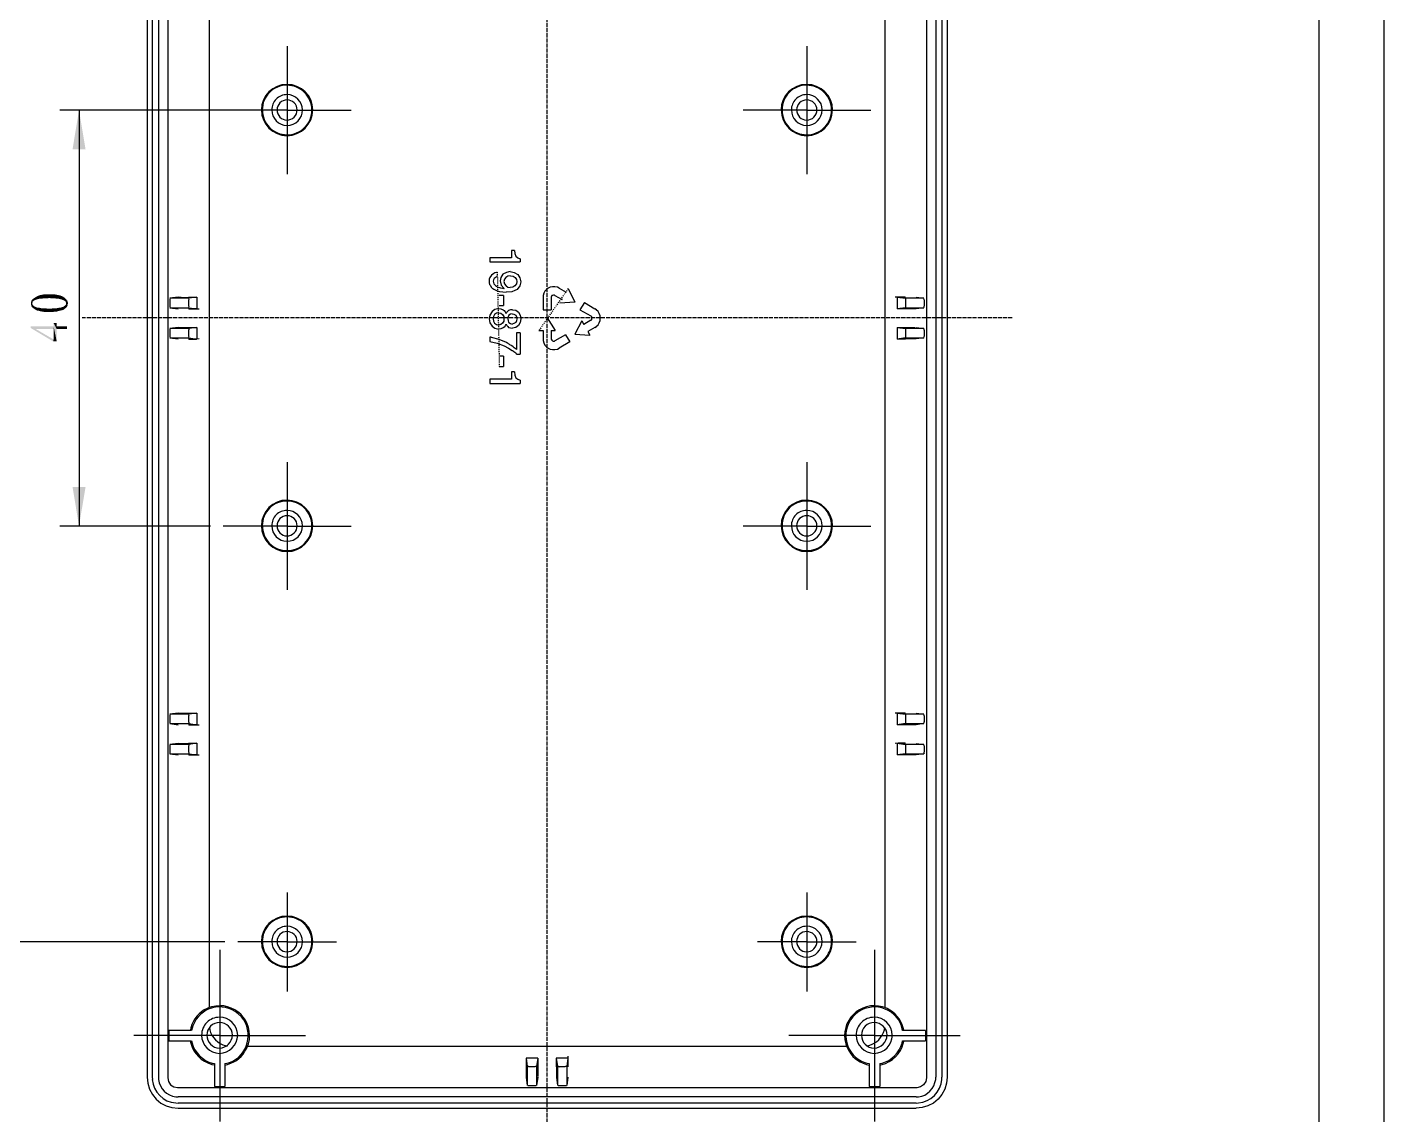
# Model space of a CAD drawing. Header units: millimetres. Extents: x 4 to 529, y -167 to 297.
# Drawn here: x 398.4 to 529, y -6.5 to 98.1 of the extents above; entities that cross this region are included whole.
import ezdxf

# ---------------------------------------------------------------- set-up
doc = ezdxf.new("R2010")
doc.units = ezdxf.units.MM
doc.linetypes.add('PDF_IMPORT', pattern=[1, 0.8, -0.2])
doc.layers.add('PDF_图层 1', color=7, linetype='Continuous', true_color=0x231f20)

msp = doc.modelspace()

# ---------------------------------------------------------------- linework, layer by layer
at = {"layer": 'PDF_图层 1', "color": 7, "lineweight": -3, "true_color": 0xffffff}
for points in [[(528.97, 204.74), (528.97, -166.57)], [(522.7, 198.5), (522.7, -160.31)], [(409.94, 143.09), (409.94, -2.92)], [(410.42, 143.09), (410.42, -2.92)], [(411.04, 143.09), (411.04, -2.92)], [(411.95, 143.18), (411.95, -2.98)], [(484.94, 143.18), (484.94, -2.98)], [(485.84, 143.09), (485.84, -2.92)], [(486.43, 143.09), (486.43, -2.92)], [(486.94, 143.09), (486.94, -2.92)], [(415.93, 136.4), (415.93, 3.77)], [(480.93, 136.4), (480.93, 3.77)], [(423.43, 96.24), (423.43, 94.86)], [(473.45, 96.24), (473.45, 94.86)], [(423.43, 94.86), (423.43, 90.09)], [(473.45, 94.86), (473.45, 90.09)], [(417.42, 90.09), (401.53, 90.09)], [(403.39, 90.09), (403.39, 70.1), (403.39, 50.09)], [(423.43, 90.09), (418.69, 90.09), (417.28, 90.09)], [(423.43, 90.09), (423.43, 85.34), (423.43, 83.93)], [(423.43, 90.09), (428.18, 90.09), (429.59, 90.09)], [(473.45, 90.09), (468.68, 90.09), (467.3, 90.09)], [(473.45, 90.09), (478.19, 90.09), (479.6, 90.09)], [(473.45, 90.09), (473.45, 85.34), (473.45, 83.93)], [(442.94, 75.89), (442.94, 75.49)], [(445, 75.89), (442.94, 75.89)], [(445, 76.59), (445, 75.89)], [(445.31, 76.59), (445, 76.59)], [(445.31, 76.59), (445.34, 76.31)], [(445.34, 76.31), (445.42, 76.03)], [(445.42, 76.03), (445.62, 75.89)], [(445.62, 75.89), (445.85, 75.8)], [(445.85, 75.8), (445.85, 75.49)], [(443.56, 74.48), (443.42, 74.45), (443.31, 74.39), (443.08, 74.22), (442.94, 74), (442.88, 73.83), (442.88, 73.63)], [(442.94, 75.49), (445.85, 75.49)], [(443.64, 74.5), (443.64, 74.48), (443.56, 74.48)], [(444.89, 74.56), (444.52, 74.48), (444.18, 74.31), (443.98, 74), (443.93, 73.66), (444.01, 73.26), (444.26, 72.98)], [(444.89, 74.56), (445.28, 74.48)], [(445.28, 74.48), (445.62, 74.28)], [(442.88, 73.63), (442.88, 73.49), (442.91, 73.32), (442.99, 73.21), (443.05, 73.06), (443.14, 72.98), (443.22, 72.92)], [(443.28, 73.77), (443.25, 73.63)], [(443.25, 73.63), (443.31, 73.38)], [(443.36, 73.91), (443.28, 73.77)], [(443.31, 73.38), (443.47, 73.21)], [(443.64, 74.08), (443.36, 73.91)], [(443.47, 73.21), (443.56, 73.15)], [(443.56, 73.15), (443.64, 73.09)], [(444.35, 73.83), (444.29, 73.6)], [(444.29, 73.6), (444.35, 73.38)], [(444.46, 74), (444.35, 73.83)], [(444.35, 73.38), (444.46, 73.21)], [(444.66, 74.11), (444.46, 74)], [(444.46, 73.21), (444.46, 73.18), (444.49, 73.18)], [(444.49, 73.18), (444.66, 73.06)], [(444.91, 74.14), (444.66, 74.11)], [(445.34, 73.18), (445.14, 73.06), (444.89, 73.04)], [(444.91, 74.14), (445.17, 74.11), (445.37, 74)], [(445.54, 73.6), (445.48, 73.38), (445.34, 73.18)], [(445.37, 74), (445.48, 73.8), (445.54, 73.6)], [(445.82, 73.18), (445.56, 72.84)], [(445.62, 74.28), (445.82, 73.97)], [(445.82, 73.97), (445.9, 73.57)], [(445.9, 73.57), (445.82, 73.18)], [(412.93, 72.11), (412.14, 71.99)], [(413.95, 71.99), (412.14, 71.99)], [(412.14, 71.94), (412.14, 71.88), (412.14, 71.82), (412.14, 71.74), (412.14, 71.65), (412.14, 71.54), (412.14, 71.43), (412.14, 71.34), (412.14, 71.26), (412.14, 71.2), (412.14, 71.15)], [(412.93, 72.11), (413.22, 72.11), (413.89, 72.08)], [(413.92, 72.11), (414.74, 72.11)], [(413.95, 71.88), (413.92, 71.82)], [(413.92, 71.82), (413.92, 71.74)], [(414.74, 72.11), (413.95, 71.99)], [(413.95, 71.94), (413.95, 71.88)], [(414.74, 72.11), (414.74, 70.98)], [(443.22, 72.92), (443.22, 72.9), (443.28, 72.9), (443.28, 72.87), (443.31, 72.87)], [(443.31, 72.87), (443.56, 72.73), (443.87, 72.64), (444.49, 72.59)], [(443.64, 73.09), (443.95, 73.01)], [(444.24, 72.27), (443.84, 72.27)], [(443.95, 73.01), (444.32, 72.95)], [(444.24, 72.27), (444.24, 71.29)], [(444.26, 72.98), (444.26, 72.95), (444.32, 72.95)], [(445.06, 72.61), (444.49, 72.59)], [(444.66, 73.06), (444.89, 73.04)], [(445.34, 72.73), (445.06, 72.61)], [(445.56, 72.84), (445.34, 72.73)], [(448.05, 72.25), (448.05, 72.08)], [(448.05, 72.08), (448.05, 70.89)], [(449.2, 72.27), (449.15, 72.3), (449.12, 72.3), (449.09, 72.33), (449.04, 72.3), (449.01, 72.3), (448.95, 72.27), (448.92, 72.27), (448.89, 72.25), (448.87, 72.19), (448.87, 72.16), (448.84, 72.13), (448.84, 72.08)], [(448.84, 72.08), (448.84, 70.89)], [(449.2, 72.27), (449.88, 71.88)], [(449.6, 72.98), (449.43, 73.06)], [(449.6, 72.98), (450.28, 72.59)], [(450.47, 72.92), (451.12, 71.63)], [(482.91, 72.11), (482.23, 72.11), (481.95, 72.11)], [(482.14, 72.11), (482.93, 72.11)], [(482.14, 72.11), (482.93, 71.99)], [(482.14, 72.11), (482.14, 70.98)], [(484.71, 71.99), (482.93, 71.99)], [(482.93, 71.94), (482.93, 71.88), (482.93, 71.82), (482.93, 71.74), (482.93, 71.63), (482.93, 71.54), (482.93, 71.43), (482.93, 71.34), (482.93, 71.26), (482.93, 71.2), (482.93, 71.15)], [(483.95, 72.11), (484.71, 71.99)], [(484.71, 71.94), (484.71, 71.88)], [(484.71, 71.88), (484.74, 71.82)], [(484.74, 71.82), (484.74, 71.74)], [(412.14, 71.09), (412.93, 70.98)], [(412.14, 71.09), (413.95, 71.09)], [(413.92, 71.74), (413.92, 71.63)], [(413.92, 71.63), (413.92, 71.54)], [(413.92, 71.54), (413.92, 71.43)], [(413.92, 71.43), (413.92, 71.34)], [(413.92, 71.34), (413.92, 71.26)], [(413.92, 71.26), (413.95, 71.2)], [(414.74, 70.98), (413.92, 70.98)], [(413.95, 71.2), (413.95, 71.15)], [(413.95, 71.09), (414.74, 70.98)], [(413.95, 70.98), (414.66, 70.98), (414.94, 70.98)], [(443.79, 71), (443.42, 70.92), (443.14, 70.72), (442.94, 70.38), (442.88, 70.02), (442.94, 69.62), (443.14, 69.31), (443.42, 69.11), (443.79, 69.03)], [(443.56, 70.55), (443.39, 70.44)], [(443.76, 70.61), (443.56, 70.55)], [(443.76, 70.61), (443.98, 70.55), (444.15, 70.44), (444.26, 70.24), (444.29, 70.02), (444.26, 69.79), (444.15, 69.59)], [(443.79, 71), (443.98, 70.98)], [(443.84, 71.29), (444.24, 71.29)], [(443.98, 70.98), (444.21, 70.89)], [(444.21, 70.89), (444.32, 70.81)], [(444.32, 70.81), (444.41, 70.69)], [(444.41, 70.69), (444.43, 70.64)], [(444.49, 70.52), (444.49, 70.55), (444.46, 70.55), (444.46, 70.61)], [(445.11, 70.89), (444.91, 70.89), (444.74, 70.81), (444.66, 70.75), (444.58, 70.67), (444.52, 70.58), (444.49, 70.52)], [(445.11, 70.89), (445.42, 70.84)], [(445.42, 70.84), (445.68, 70.67)], [(445.68, 70.67), (445.85, 70.36)], [(448.05, 70.89), (448.84, 70.89)], [(451.12, 71.63), (449.68, 71.54)], [(452.03, 71.6), (451.6, 70.89)], [(451.6, 70.89), (452.65, 70.3)], [(452.03, 71.6), (453.04, 70.98)], [(453.18, 70.89), (453.04, 70.98)], [(482.93, 71.09), (482.14, 70.98)], [(482.93, 70.98), (482.14, 70.98)], [(482.93, 71.09), (484.71, 71.09)], [(483.95, 70.98), (483.67, 70.98), (482.96, 70.98)], [(484.71, 71.09), (483.95, 70.98)], [(484.74, 71.26), (484.71, 71.2)], [(484.71, 71.2), (484.71, 71.15)], [(484.74, 71.74), (484.74, 71.65)], [(484.74, 71.65), (484.74, 71.54)], [(484.74, 71.54), (484.74, 71.43)], [(484.74, 71.43), (484.74, 71.34)], [(484.74, 71.34), (484.74, 71.26)], [(443.28, 70.24), (443.25, 70.02)], [(443.25, 70.02), (443.28, 69.79)], [(443.39, 70.44), (443.28, 70.24)], [(443.28, 69.79), (443.39, 69.59)], [(443.39, 69.59), (443.56, 69.48)], [(443.56, 69.48), (443.79, 69.42)], [(444.15, 69.59), (443.98, 69.48), (443.79, 69.42)], [(444.32, 69.23), (444.21, 69.14)], [(444.41, 69.34), (444.32, 69.23)], [(444.43, 69.4), (444.41, 69.34)], [(444.46, 69.42), (444.46, 69.48), (444.49, 69.48), (444.49, 69.51)], [(444.49, 69.51), (444.52, 69.45), (444.58, 69.37), (444.66, 69.28), (444.74, 69.2), (444.91, 69.14), (445.11, 69.11)], [(444.69, 70.21), (444.66, 70.02)], [(444.66, 70.02), (444.69, 69.85)], [(444.77, 70.36), (444.69, 70.21)], [(444.69, 69.85), (444.74, 69.68)], [(444.74, 69.68), (444.77, 69.68), (444.77, 69.65)], [(444.91, 70.47), (444.77, 70.36)], [(444.77, 69.65), (444.91, 69.56)], [(445.08, 70.5), (444.91, 70.47)], [(444.91, 69.56), (445.08, 69.51)], [(445.08, 70.5), (445.25, 70.47), (445.42, 70.38)], [(445.42, 70.38), (445.51, 70.21), (445.54, 70.02), (445.51, 69.82), (445.42, 69.65), (445.25, 69.56), (445.08, 69.51)], [(445.68, 69.37), (445.42, 69.2)], [(445.85, 69.68), (445.68, 69.37)], [(445.85, 70.36), (445.9, 70.02)], [(445.9, 70.02), (445.85, 69.68)], [(448.44, 70.1), (449.23, 68.89)], [(451.77, 69.82), (451.12, 68.55)], [(451.77, 69.82), (451.97, 69.48)], [(452.65, 69.88), (451.97, 69.48)], [(452.65, 69.88), (452.68, 69.9), (452.73, 69.96), (452.76, 70.02), (452.76, 70.16), (452.73, 70.21), (452.68, 70.27), (452.65, 70.3)], [(453.04, 69.2), (453.18, 69.28)], [(412.93, 69.2), (412.14, 69.09)], [(413.95, 69.09), (412.14, 69.09)], [(412.14, 69.06), (412.14, 68.97), (412.14, 68.92), (412.14, 68.83), (412.14, 68.75), (412.14, 68.63), (412.14, 68.55), (412.14, 68.44), (412.14, 68.35), (412.14, 68.29), (412.14, 68.24)], [(412.14, 68.18), (412.93, 68.1)], [(412.14, 68.18), (413.95, 68.18)], [(412.93, 69.2), (413.22, 69.2), (413.89, 69.2)], [(413.92, 69.2), (414.74, 69.2)], [(413.95, 68.97), (413.92, 68.92)], [(413.92, 68.92), (413.92, 68.83)], [(413.92, 68.83), (413.92, 68.75)], [(413.92, 68.75), (413.92, 68.63)], [(413.92, 68.63), (413.92, 68.52)], [(413.92, 68.52), (413.92, 68.44)], [(413.92, 68.44), (413.92, 68.35)], [(413.92, 68.35), (413.95, 68.29)], [(414.74, 68.07), (413.92, 68.07)], [(414.74, 69.2), (413.95, 69.09)], [(413.95, 69.06), (413.95, 68.97)], [(413.95, 68.29), (413.95, 68.24)], [(413.95, 68.18), (414.74, 68.07)], [(413.95, 68.07), (414.66, 68.07)], [(414.94, 68.1), (414.66, 68.07)], [(414.74, 69.2), (414.74, 68.07)], [(442.94, 68.27), (442.94, 67.84)], [(443.05, 68.27), (442.94, 68.27)], [(443.05, 68.27), (443.79, 68.07)], [(443.98, 69.06), (443.79, 69.03)], [(443.79, 68.07), (444.49, 67.76)], [(444.21, 69.14), (443.98, 69.06)], [(445.42, 69.2), (445.11, 69.11)], [(445.48, 68.66), (445.48, 67.08)], [(445.85, 68.66), (445.48, 68.66)], [(445.85, 68.66), (445.85, 66.63)], [(447.65, 68.89), (448.05, 68.89)], [(448.05, 68.89), (448.05, 68.1)], [(448.05, 68.1), (448.05, 67.93)], [(448.84, 68.89), (448.84, 68.1)], [(448.84, 68.89), (449.23, 68.89)], [(448.84, 68.1), (448.84, 68.07)], [(449.15, 67.87), (449.2, 67.9)], [(450.22, 68.49), (449.2, 67.9)], [(450.22, 68.49), (450.62, 67.79)], [(451.12, 68.55), (452.56, 68.44)], [(453.04, 69.2), (452.37, 68.8)], [(452.37, 68.8), (452.56, 68.44)], [(482.14, 69.2), (482.93, 69.2)], [(482.14, 69.2), (482.93, 69.09)], [(482.14, 69.2), (482.14, 68.07)], [(482.93, 68.18), (482.14, 68.07)], [(482.93, 68.07), (482.14, 68.07)], [(484.71, 69.09), (482.93, 69.09)], [(482.93, 69.06), (482.93, 68.97), (482.93, 68.92), (482.93, 68.83), (482.93, 68.75), (482.93, 68.63), (482.93, 68.52), (482.93, 68.44), (482.93, 68.35), (482.93, 68.29), (482.93, 68.24)], [(482.93, 68.18), (484.71, 68.18)], [(482.96, 69.2), (483.53, 69.2), (483.87, 69.2)], [(483.95, 68.1), (483.67, 68.1), (482.96, 68.1)], [(483.95, 69.2), (484.71, 69.09)], [(484.71, 68.18), (483.95, 68.1)], [(484.71, 69.06), (484.71, 68.97)], [(484.71, 68.97), (484.74, 68.92)], [(484.74, 68.35), (484.71, 68.29)], [(484.71, 68.29), (484.71, 68.24)], [(484.74, 68.92), (484.74, 68.83)], [(484.74, 68.83), (484.74, 68.75)], [(484.74, 68.75), (484.74, 68.63)], [(484.74, 68.63), (484.74, 68.55)], [(484.74, 68.55), (484.74, 68.44)], [(484.74, 68.44), (484.74, 68.35)], [(442.94, 67.84), (443.64, 67.67), (444.32, 67.42), (444.72, 67.19), (445.08, 66.97)], [(445.48, 67.08), (445.42, 67.14), (445.37, 67.17), (445.28, 67.22), (445.22, 67.28), (445.17, 67.31), (445.06, 67.42), (445, 67.45), (444.91, 67.5), (444.86, 67.53), (444.8, 67.59), (444.72, 67.62), (444.69, 67.65), (444.66, 67.65), (444.66, 67.67), (444.6, 67.67), (444.6, 67.7), (444.58, 67.7), (444.55, 67.73), (444.52, 67.73), (444.49, 67.76)], [(445.51, 66.63), (445.48, 66.66), (445.48, 66.69), (445.45, 66.69), (445.42, 66.71), (445.39, 66.74), (445.37, 66.74), (445.37, 66.77), (445.34, 66.77), (445.31, 66.8), (445.28, 66.8), (445.28, 66.83), (445.25, 66.83), (445.25, 66.86), (445.22, 66.86), (445.22, 66.88), (445.2, 66.88), (445.17, 66.91), (445.14, 66.91), (445.14, 66.94), (445.11, 66.94), (445.08, 66.97)], [(445.51, 66.63), (445.85, 66.63)], [(449.43, 67.11), (449.6, 67.19)], [(450.62, 67.79), (449.6, 67.19)], [(444.24, 66.43), (443.84, 66.43)], [(443.84, 65.44), (444.24, 65.44)], [(444.24, 66.43), (444.24, 65.44)], [(445, 64.2), (442.94, 64.2)], [(442.94, 64.2), (442.94, 63.81)], [(445, 64.91), (445, 64.2)], [(445.31, 64.91), (445, 64.91)], [(445.31, 64.91), (445.34, 64.6)], [(445.34, 64.6), (445.42, 64.34)], [(445.42, 64.34), (445.62, 64.2)], [(445.62, 64.2), (445.85, 64.12)], [(445.85, 64.12), (445.85, 63.81)], [(442.94, 63.81), (445.85, 63.81)], [(423.43, 56.24), (423.43, 50.09)], [(473.45, 56.24), (473.45, 50.09)], [(416.04, 50.09), (401.53, 50.09)], [(423.43, 50.09), (417.28, 50.09)], [(423.43, 50.09), (423.43, 43.94)], [(423.43, 50.09), (429.59, 50.09)], [(473.45, 50.09), (467.3, 50.09)], [(473.45, 50.09), (479.6, 50.09)], [(473.45, 50.09), (473.45, 43.94)], [(412.93, 32.08), (412.14, 32)], [(413.95, 32), (412.14, 32)], [(412.14, 31.94), (412.14, 31.86), (412.14, 31.8), (412.14, 31.71), (412.14, 31.63), (412.14, 31.54), (412.14, 31.43), (412.14, 31.35), (412.14, 31.26), (412.14, 31.21), (412.14, 31.12)], [(412.93, 32.08), (413.22, 32.08), (413.89, 32.08)], [(413.92, 32.08), (414.74, 32.08)], [(413.95, 31.88), (413.92, 31.83)], [(413.92, 31.83), (413.92, 31.74)], [(413.92, 31.74), (413.92, 31.63)], [(413.92, 31.63), (413.92, 31.54)], [(413.92, 31.54), (413.92, 31.43)], [(413.92, 31.43), (413.92, 31.35)], [(413.92, 31.35), (413.92, 31.26)], [(414.74, 32.08), (413.95, 32)], [(413.95, 31.94), (413.95, 31.88)], [(414.74, 32.08), (414.74, 30.98)], [(482.91, 32.08), (482.23, 32.08), (481.95, 32.08)], [(482.14, 32.08), (482.93, 32.08)], [(482.14, 32.08), (482.93, 32)], [(482.14, 32.08), (482.14, 30.98)], [(484.71, 32), (482.93, 32)], [(482.93, 31.94), (482.93, 31.86), (482.93, 31.8), (482.93, 31.71), (482.93, 31.63), (482.93, 31.52), (482.93, 31.43), (482.93, 31.35), (482.93, 31.26), (482.93, 31.21), (482.93, 31.12)], [(483.95, 32.08), (484.71, 32)], [(484.71, 31.94), (484.71, 31.88)], [(484.71, 31.88), (484.74, 31.83)], [(484.74, 31.83), (484.74, 31.71)], [(484.74, 31.71), (484.74, 31.63)], [(484.74, 31.63), (484.74, 31.54)], [(484.74, 31.54), (484.74, 31.43)], [(484.74, 31.43), (484.74, 31.35)], [(484.74, 31.35), (484.74, 31.26)], [(412.14, 31.09), (413.95, 31.09)], [(412.14, 31.09), (412.93, 30.98)], [(413.92, 31.26), (413.95, 31.21)], [(414.74, 30.98), (413.92, 30.98)], [(413.95, 31.21), (413.95, 31.12)], [(413.95, 31.09), (414.74, 30.98)], [(413.95, 30.98), (414.66, 30.98), (414.94, 30.98)], [(482.93, 31.09), (482.14, 30.98)], [(482.93, 30.98), (482.14, 30.98)], [(482.93, 31.09), (484.71, 31.09)], [(483.95, 30.98), (483.67, 30.98), (482.96, 30.98)], [(484.71, 31.09), (483.95, 30.98)], [(484.74, 31.26), (484.71, 31.21)], [(484.71, 31.21), (484.71, 31.12)], [(412.93, 29.17), (412.14, 29.09)], [(413.95, 29.09), (412.14, 29.09)], [(412.14, 29.03), (412.14, 28.98), (412.14, 28.92), (412.14, 28.84), (412.14, 28.72), (412.14, 28.64), (412.14, 28.52), (412.14, 28.44), (412.14, 28.36), (412.14, 28.3), (412.14, 28.24), (412.14, 28.19)], [(412.93, 29.17), (413.22, 29.17), (413.89, 29.17)], [(413.92, 29.2), (414.74, 29.2)], [(413.95, 28.98), (413.92, 28.92)], [(413.92, 28.92), (413.92, 28.84)], [(413.92, 28.84), (413.92, 28.72)], [(414.74, 29.2), (413.95, 29.09)], [(413.95, 29.03), (413.95, 28.98)], [(414.74, 29.2), (414.74, 28.07)], [(482.91, 29.2), (482.23, 29.2), (481.95, 29.17)], [(482.14, 29.2), (482.93, 29.2)], [(482.14, 29.2), (482.93, 29.09)], [(482.14, 29.2), (482.14, 28.07)], [(484.71, 29.09), (482.93, 29.09)], [(482.93, 29.03), (482.93, 28.98), (482.93, 28.92), (482.93, 28.81), (482.93, 28.72), (482.93, 28.64), (482.93, 28.52), (482.93, 28.44), (482.93, 28.36), (482.93, 28.3), (482.93, 28.21)], [(483.95, 29.17), (484.71, 29.09)], [(484.71, 29.03), (484.71, 28.98)], [(484.71, 28.98), (484.74, 28.92)], [(484.74, 28.92), (484.74, 28.84)], [(484.74, 28.84), (484.74, 28.72)], [(412.14, 28.19), (412.93, 28.07)], [(412.14, 28.19), (413.95, 28.19)], [(413.92, 28.72), (413.92, 28.64)], [(413.92, 28.64), (413.92, 28.52)], [(413.92, 28.52), (413.92, 28.44)], [(413.92, 28.44), (413.92, 28.36)], [(413.92, 28.36), (413.95, 28.3)], [(414.74, 28.07), (413.92, 28.07)], [(413.95, 28.3), (413.95, 28.21)], [(413.95, 28.19), (414.74, 28.07)], [(413.95, 28.07), (414.66, 28.07), (414.94, 28.07)], [(482.93, 28.19), (482.14, 28.07)], [(482.93, 28.07), (482.14, 28.07)], [(482.93, 28.19), (484.71, 28.19)], [(483.95, 28.07), (483.67, 28.07), (482.96, 28.07)], [(484.71, 28.19), (483.95, 28.07)], [(484.74, 28.36), (484.71, 28.3)], [(484.71, 28.3), (484.71, 28.24)], [(484.71, 28.24), (484.74, 28.19)], [(484.74, 28.72), (484.74, 28.64)], [(484.74, 28.64), (484.74, 28.52)], [(484.74, 28.52), (484.74, 28.44)], [(484.74, 28.44), (484.74, 28.36)], [(423.43, 14.84), (423.43, 10.09)], [(473.45, 14.84), (473.45, 10.09)], [(417.42, 10.09), (394.81, 10.09)], [(416.94, 9.33), (416.94, 6.09)], [(423.43, 10.09), (418.69, 10.09)], [(423.43, 10.09), (428.18, 10.09)], [(423.43, 10.09), (423.43, 5.32)], [(473.45, 10.09), (468.68, 10.09)], [(473.45, 10.09), (478.19, 10.09)], [(473.45, 10.09), (473.45, 5.32)], [(479.94, 9.33), (479.94, 6.09)], [(416.94, 6.09), (416.94, 1.09)], [(479.94, 6.09), (479.94, 1.09)], [(415.93, 3.77), (415.73, 3.69)], [(416.15, 3.83), (415.93, 3.77)], [(419.03, 2.87), (418.72, 3.18)], [(478.16, 3.18), (477.85, 2.87)], [(480.93, 3.77), (480.73, 3.83)], [(481.16, 3.69), (480.93, 3.77)], [(414.23, 1.57), (412.03, 1.57)], [(412.03, 1.57), (412.03, 0.58)], [(414.15, 1.82), (414.12, 1.6)], [(414.35, 2.02), (414.23, 1.57)], [(415.95, 1.85), (415.98, 1.63)], [(480.9, 1.63), (480.93, 1.85)], [(482.65, 1.57), (482.54, 2.02)], [(484.85, 1.57), (482.65, 1.57)], [(482.76, 1.6), (482.71, 1.82)], [(484.85, 1.57), (484.85, 0.58)], [(416.94, 1.09), (411.95, 1.09), (408.67, 1.09)], [(412.03, 0.58), (414.23, 0.58)], [(414.09, 0.58), (414.15, 0.36)], [(414.23, 0.58), (414.29, 0.36)], [(416.94, 1.09), (421.94, 1.09), (425.18, 1.09)], [(416.94, 1.09), (416.94, -3.94), (416.94, -7.18)], [(417.48, 0.13), (417.7, 0.1)], [(419.54, -0.12), (419.62, 0.07)], [(419.62, 0.07), (419.71, 0.3)], [(419.62, 0.07), (477.26, 0.07)], [(479.94, 1.09), (474.95, 1.09), (471.7, 1.09)], [(477.18, 0.3), (477.26, 0.07)], [(477.26, 0.07), (477.35, -0.12)], [(479.18, 0.1), (479.41, 0.13)], [(479.94, 1.09), (484.94, 1.09), (488.18, 1.09)], [(479.94, 1.09), (479.94, -3.94), (479.94, -7.18)], [(482.6, 0.36), (482.65, 0.58)], [(482.65, 0.58), (484.85, 0.58)], [(482.71, 0.33), (482.76, 0.55)], [(447.54, -1.11), (446.44, -1.11)], [(446.44, -1.11), (446.52, -1.9)], [(446.44, -1.11), (446.44, -1.93)], [(447.54, -1.11), (447.43, -1.9)], [(447.54, -1.11), (447.54, -1.93)], [(450.45, -1.11), (449.32, -1.11)], [(449.32, -1.11), (449.43, -1.9)], [(449.32, -1.11), (449.32, -1.93)], [(450.45, -1.11), (450.33, -1.9)], [(450.45, -0.91), (450.45, -1.2)], [(450.45, -1.11), (450.45, -1.93)], [(450.45, -1.2), (450.45, -1.9)], [(416.18, -1.7), (416.41, -1.73)], [(416.21, -1.56), (416.43, -1.62)], [(416.43, -1.62), (416.43, -3.82)], [(417.42, -1.62), (417.65, -1.56), (417.87, -1.51)], [(417.42, -1.62), (417.42, -3.82)], [(417.45, -1.76), (417.68, -1.7)], [(446.44, -1.96), (446.44, -2.64)], [(446.52, -1.9), (446.52, -3.71)], [(446.64, -1.9), (446.58, -1.9)], [(446.64, -1.9), (446.69, -1.93)], [(447.4, -1.9), (447.31, -1.9), (447.26, -1.93), (447.17, -1.93), (447.09, -1.93), (446.97, -1.93), (446.89, -1.93), (446.78, -1.93), (446.69, -1.93)], [(447.43, -1.9), (447.43, -3.71)], [(447.54, -1.96), (447.54, -2.5), (447.54, -2.86)], [(449.35, -1.96), (449.35, -2.64)], [(449.43, -1.9), (449.43, -3.71)], [(449.54, -1.9), (449.49, -1.9)], [(449.54, -1.9), (449.6, -1.93)], [(450.31, -1.9), (450.22, -1.9), (450.16, -1.93), (450.08, -1.93), (449.99, -1.93), (449.88, -1.93), (449.77, -1.93), (449.68, -1.93), (449.6, -1.93)], [(450.33, -1.9), (450.33, -3.71)], [(479.01, -1.51), (479.21, -1.56), (479.43, -1.62)], [(479.18, -1.7), (479.41, -1.76)], [(479.43, -1.62), (479.43, -3.82)], [(480.45, -1.62), (480.68, -1.56)], [(480.45, -1.62), (480.45, -3.82)], [(480.45, -1.76), (480.68, -1.7)], [(409.94, -2.92), (410, -3.51), (410.17, -4.08), (410.45, -4.58), (410.82, -5.04), (411.27, -5.43), (411.78, -5.68), (412.34, -5.85), (412.93, -5.91)], [(410.42, -2.92), (410.45, -3.14)], [(411.04, -2.92), (411.04, -3.14)], [(411.95, -2.98), (412, -3.34), (412.2, -3.65), (412.51, -3.85), (412.88, -3.93)], [(416.43, -3.82), (417.42, -3.82)], [(446.44, -2.64), (446.44, -2.92)], [(446.44, -2.92), (446.52, -3.71)], [(446.58, -3.71), (446.66, -3.71), (446.72, -3.71), (446.81, -3.71), (446.89, -3.71), (447, -3.71), (447.09, -3.71), (447.17, -3.71), (447.26, -3.71), (447.31, -3.71), (447.4, -3.71)], [(447.54, -2.92), (447.43, -3.71)], [(449.35, -2.64), (449.35, -2.92)], [(449.35, -2.92), (449.43, -3.71)], [(449.49, -3.71), (449.54, -3.71), (449.6, -3.71), (449.68, -3.71), (449.8, -3.71), (449.88, -3.71), (449.99, -3.71), (450.08, -3.71), (450.16, -3.71), (450.22, -3.71), (450.31, -3.71)], [(450.45, -2.92), (450.33, -3.71)], [(479.43, -3.82), (480.45, -3.82)], [(484.37, -3.85), (484.01, -3.94)], [(484.68, -3.65), (484.37, -3.85)], [(484.88, -3.34), (484.68, -3.65)], [(484.94, -2.98), (484.88, -3.34)], [(485.84, -3.14), (485.84, -2.92)], [(486.43, -3.14), (486.43, -2.92)], [(486.89, -3.51), (486.72, -4.08)], [(486.94, -2.92), (486.89, -3.51)], [(412.71, -4.81), (412.93, -4.81)], [(412.88, -3.93), (484.01, -3.93)], [(483.95, -4.81), (412.93, -4.81)], [(483.95, -4.81), (484.18, -4.81)], [(486.07, -5.04), (485.62, -5.43)], [(486.43, -4.58), (486.07, -5.04)], [(486.72, -4.08), (486.43, -4.58)], [(412.71, -5.4), (412.93, -5.43)], [(483.95, -5.43), (412.93, -5.43)], [(412.93, -5.91), (483.95, -5.91)], [(483.95, -5.43), (484.18, -5.4)], [(484.54, -5.85), (483.95, -5.91)], [(485.08, -5.68), (484.54, -5.85)], [(485.62, -5.43), (485.08, -5.68)]]:
    msp.add_lwpolyline(points, dxfattribs=at)
at = {"layer": 'PDF_图层 1', "color": 7, "linetype": 'PDF_IMPORT', "lineweight": -3, "ltscale": 0.487514, "true_color": 0xffffff}
msp.add_lwpolyline([(448.44, -12.18), (448.44, 152.35)], dxfattribs=at)
at = {"layer": 'PDF_图层 1', "color": 7, "linetype": 'PDF_IMPORT', "lineweight": -3, "ltscale": 0.029167, "true_color": 0xffffff}
msp.add_lwpolyline([(443.64, 74.5), (443.84, 65.44)], dxfattribs=at)
at = {"layer": 'PDF_图层 1', "color": 7, "linetype": 'PDF_IMPORT', "lineweight": -3, "ltscale": 0.042761, "true_color": 0xffffff}
msp.add_lwpolyline([(450.47, 72.92), (447.65, 68.89)], dxfattribs=at)
at = {"layer": 'PDF_图层 1', "color": 7, "linetype": 'PDF_IMPORT', "lineweight": -3, "ltscale": 0.4875, "true_color": 0xffffff}
msp.add_lwpolyline([(493.21, 70.1), (403.68, 70.1)], dxfattribs=at)
at = {"layer": 'PDF_图层 1', "color": 7, "lineweight": -3, "true_color": 0xffffff}
for centre, radius, start, end in [((423.41, 90.11), 2.46, 90.0411, 179.9589), ((423.38, 90.14), 2.35, 89.47, 180.53), ((423.4, 90.12), 1.46, 89.6039, 180.3961), ((423.43, 90.11), 2.37, 0.0524, 90.6257), ((473.42, 90.11), 2.46, 90.0411, 179.9589), ((473.4, 90.14), 2.35, 89.47, 180.53), ((473.41, 90.12), 1.46, 89.6039, 180.3961), ((473.45, 90.11), 2.37, 0.0524, 90.6257), ((423.41, 90.09), 2.37, 179.3743, 269.9476), ((423.4, 90.12), 0.952, 89.5212, 180.4788), ((423.38, 90.14), 2.51, 270.502, 359.498), ((423.41, 90.11), 2.4, 269.9519, 0.0481), ((423.4, 90.12), 1.51, 270.3757, 359.6243), ((423.39, 90.13), 1, 270.6933, 359.3067), ((473.42, 90.09), 2.37, 179.3743, 269.9476), ((473.41, 90.12), 0.952, 89.5212, 180.4788), ((473.4, 90.14), 2.51, 270.502, 359.498), ((473.42, 90.11), 2.4, 269.9519, 0.0481), ((473.41, 90.12), 1.51, 270.3757, 359.6243), ((473.41, 90.13), 1, 270.6933, 359.3067), ((452.53, 70.09), 1.03, 308.9388, 51.0612), ((423.41, 50.12), 2.46, 90.0411, 179.9589), ((423.38, 50.14), 2.35, 89.47, 180.53), ((423.43, 50.12), 2.37, 0.0524, 90.6257), ((473.42, 50.12), 2.46, 90.0411, 179.9589), ((473.4, 50.14), 2.35, 89.47, 180.53), ((473.45, 50.12), 2.37, 0.0524, 90.6257), ((423.4, 50.13), 1.46, 89.6039, 180.3961), ((423.4, 50.13), 0.952, 89.5212, 180.4788), ((473.41, 50.13), 1.46, 89.6039, 180.3961), ((473.41, 50.13), 0.952, 89.5212, 180.4788), ((423.41, 50.09), 2.37, 179.3743, 269.9476), ((423.38, 50.14), 2.51, 270.502, 359.498), ((423.41, 50.12), 2.4, 269.9519, 0.0481), ((423.4, 50.13), 1.51, 270.3757, 359.6243), ((423.39, 50.13), 1, 270.6933, 359.3067), ((473.42, 50.09), 2.37, 179.3743, 269.9476), ((473.4, 50.14), 2.51, 270.502, 359.498), ((473.42, 50.12), 2.4, 269.9519, 0.0481), ((473.41, 50.13), 1.51, 270.3757, 359.6243), ((473.41, 50.13), 1, 270.6933, 359.3067), ((423.41, 10.12), 2.46, 90.0411, 179.9589), ((423.38, 10.14), 2.35, 89.47, 180.53), ((423.43, 10.12), 2.37, 0.0524, 90.6257), ((473.42, 10.12), 2.46, 90.0411, 179.9589), ((473.4, 10.14), 2.35, 89.47, 180.53), ((473.45, 10.12), 2.37, 0.0524, 90.6257), ((423.4, 10.13), 1.46, 89.6039, 180.3961), ((423.4, 10.13), 0.952, 89.5212, 180.4788), ((473.41, 10.13), 1.46, 89.6039, 180.3961), ((473.41, 10.13), 0.952, 89.5212, 180.4788), ((423.41, 10.1), 2.37, 179.3743, 269.9476), ((423.38, 10.14), 2.51, 270.502, 359.498), ((423.41, 10.12), 2.4, 269.9519, 0.0481), ((423.4, 10.13), 1.51, 270.3757, 359.6243), ((423.39, 10.13), 1, 270.6933, 359.3067), ((473.42, 10.1), 2.37, 179.3743, 269.9476), ((473.4, 10.14), 2.51, 270.502, 359.498), ((473.42, 10.12), 2.4, 269.9519, 0.0481), ((473.41, 10.13), 1.51, 270.3757, 359.6243), ((473.41, 10.13), 1, 270.6933, 359.3067), ((416.95, 1.05), 2.91, 114.8706, 164.5012), ((416.9, 1.13), 1.71, 89.6269, 180.3731), ((479.95, 1.06), 2.77, 20.2653, 130.1021), ((479.9, 1.13), 1.71, 89.6269, 180.3731), ((416.91, 1.13), 1.21, 89.5853, 180.4147), ((479.91, 1.13), 1.21, 89.5853, 180.4147), ((416.9, 1.13), 1.76, 270.2993, 359.7161), ((416.9, 1.13), 1.25, 270.5204, 359.5013), ((479.91, 1.13), 1.76, 270.2993, 359.7161), ((479.9, 1.13), 1.25, 270.5204, 359.5013), ((412.89, -2.96), 2.45, 184.273, 265.727)]:
    msp.add_arc(centre, radius, start, end, dxfattribs=at)
for points in [[(425.89, 90.11), (425.89, 91.47), (424.76, 92.57), (423.41, 92.57)], [(424.9, 90.11), (424.9, 90.93), (424.22, 91.58), (423.41, 91.58)], [(475.91, 90.11), (475.91, 91.47), (474.78, 92.57), (473.42, 92.57)], [(474.92, 90.11), (474.92, 90.93), (474.24, 91.58), (473.42, 91.58)], [(420.95, 90.11), (420.95, 88.76), (422.05, 87.63), (423.41, 87.63)], [(421.94, 90.11), (421.94, 89.29), (422.59, 88.62), (423.41, 88.62)], [(422.45, 90.11), (422.45, 89.58), (422.87, 89.13), (423.41, 89.13)], [(424.39, 90.11), (424.39, 90.65), (423.94, 91.07), (423.41, 91.07)], [(470.97, 90.11), (470.97, 88.76), (472.07, 87.63), (473.42, 87.63)], [(471.95, 90.11), (471.95, 89.29), (472.6, 88.62), (473.42, 88.62)], [(472.46, 90.11), (472.46, 89.58), (472.89, 89.13), (473.42, 89.13)], [(474.41, 90.11), (474.41, 90.65), (473.96, 91.07), (473.42, 91.07)], [(449.43, 73.06), (448.8, 73.25), (448.17, 72.9), (448.05, 72.25)], [(448.05, 67.93), (448.19, 67.27), (448.78, 66.92), (449.43, 67.11)], [(448.84, 68.07), (448.88, 67.92), (448.98, 67.85), (449.15, 67.87)], [(425.89, 50.12), (425.89, 51.47), (424.76, 52.57), (423.41, 52.57)], [(475.91, 50.12), (475.91, 51.47), (474.78, 52.57), (473.42, 52.57)], [(424.9, 50.12), (424.9, 50.94), (424.22, 51.59), (423.41, 51.59)], [(424.39, 50.12), (424.39, 50.65), (423.94, 51.08), (423.41, 51.08)], [(474.92, 50.12), (474.92, 50.94), (474.24, 51.59), (473.42, 51.59)], [(474.41, 50.12), (474.41, 50.65), (473.96, 51.08), (473.42, 51.08)], [(420.95, 50.12), (420.95, 48.76), (422.05, 47.63), (423.41, 47.63)], [(421.94, 50.12), (421.94, 49.3), (422.59, 48.62), (423.41, 48.62)], [(422.45, 50.12), (422.45, 49.58), (422.87, 49.13), (423.41, 49.13)], [(470.97, 50.12), (470.97, 48.76), (472.07, 47.63), (473.42, 47.63)], [(471.95, 50.12), (471.95, 49.3), (472.6, 48.62), (473.42, 48.62)], [(472.46, 50.12), (472.46, 49.58), (472.89, 49.13), (473.42, 49.13)], [(425.89, 10.12), (425.89, 11.48), (424.76, 12.58), (423.41, 12.58)], [(475.91, 10.12), (475.91, 11.48), (474.78, 12.58), (473.42, 12.58)], [(424.9, 10.12), (424.9, 10.94), (424.22, 11.59), (423.41, 11.59)], [(424.39, 10.12), (424.39, 10.66), (423.94, 11.08), (423.41, 11.08)], [(474.92, 10.12), (474.92, 10.94), (474.24, 11.59), (473.42, 11.59)], [(474.41, 10.12), (474.41, 10.66), (473.96, 11.08), (473.42, 11.08)], [(420.95, 10.12), (420.95, 8.77), (422.05, 7.64), (423.41, 7.64)], [(421.94, 10.12), (421.94, 9.3), (422.59, 8.63), (423.41, 8.63)], [(422.45, 10.12), (422.45, 9.59), (422.87, 9.13), (423.41, 9.13)], [(470.97, 10.12), (470.97, 8.77), (472.07, 7.64), (473.42, 7.64)], [(471.95, 10.12), (471.95, 9.3), (472.6, 8.63), (473.42, 8.63)], [(472.46, 10.12), (472.46, 9.59), (472.89, 9.13), (473.42, 9.13)], [(418.72, 3.18), (417.22, 4.4), (415.03, 3.84), (414.35, 2.02)], [(419.71, 0.3), (420.28, 2.51), (418.3, 4.45), (416.15, 3.83)], [(480.73, 3.83), (478.58, 4.47), (476.57, 2.46), (477.18, 0.3)], [(418.66, 1.12), (418.66, 2.08), (417.87, 2.84), (416.91, 2.84)], [(417.87, -1.51), (419.69, -0.86), (420.25, 1.41), (419.03, 2.87)], [(477.85, 2.87), (476.6, 1.43), (477.21, -0.89), (479.01, -1.51)], [(481.66, 1.12), (481.66, 2.08), (480.87, 2.84), (479.91, 2.84)], [(482.71, 1.82), (482.52, 2.64), (481.9, 3.32), (481.16, 3.69)], [(415.98, 1.63), (416.08, 0.97), (416.82, 0.24), (417.48, 0.13)], [(418.16, 1.12), (418.16, 1.79), (417.59, 2.33), (416.91, 2.33)], [(479.41, 0.13), (480.14, 0.3), (480.72, 0.9), (480.9, 1.63)], [(481.16, 1.12), (481.16, 1.79), (480.59, 2.33), (479.91, 2.33)], [(414.15, 0.36), (414.48, -0.74), (415.1, -1.34), (416.18, -1.7)], [(414.29, 0.36), (414.48, -0.51), (415.33, -1.39), (416.21, -1.56)], [(415.19, 1.12), (415.19, 0.16), (415.95, -0.63), (416.91, -0.63)], [(415.7, 1.12), (415.7, 0.44), (416.24, -0.12), (416.91, -0.12)], [(478.19, 1.12), (478.19, 0.16), (478.95, -0.63), (479.91, -0.63)], [(478.7, 1.12), (478.7, 0.44), (479.24, -0.12), (479.91, -0.12)], [(480.68, -1.56), (481.61, -1.36), (482.33, -0.55), (482.6, 0.36)], [(480.68, -1.7), (481.6, -1.5), (482.52, -0.61), (482.71, 0.33)], [(417.68, -1.7), (418.62, -1.4), (419.07, -1.01), (419.54, -0.12)], [(477.35, -0.12), (477.74, -0.98), (478.3, -1.41), (479.18, -1.7)], [(411.04, -3.14), (411.18, -4.02), (411.81, -4.71), (412.71, -4.81)], [(484.18, -5.4), (485.35, -5.32), (486.34, -4.32), (486.43, -3.14)], [(484.18, -4.81), (485.04, -4.74), (485.72, -3.98), (485.84, -3.14)]]:
    msp.add_open_spline(points, degree=3, dxfattribs=at)
at = {"layer": 'PDF_图层 1', "color": 7, "true_color": 0xffffff, "transparency": 33554559}
for points in [[(403.39, 90.09), (402.77, 86.33), (404.02, 86.33)], [(398.93, 71.91), (398.82, 71.8), (398.93, 71.63)], [(399.08, 72.02), (398.93, 71.91), (399.08, 71.77)], [(398.93, 71.91), (398.93, 71.63), (398.96, 71.68)], [(398.93, 71.91), (398.96, 71.68), (399.02, 71.74)], [(398.93, 71.91), (399.02, 71.74), (399.08, 71.77)], [(399.08, 72.02), (399.22, 71.85), (399.27, 72.13)], [(399.08, 72.02), (399.08, 71.77), (399.13, 71.82)], [(399.08, 72.02), (399.13, 71.82), (399.22, 71.85)], [(399.27, 72.13), (399.22, 71.85), (399.33, 71.88)], [(399.27, 72.13), (399.33, 71.88), (399.36, 72.19)], [(399.36, 72.19), (399.33, 71.88), (399.41, 71.91)], [(399.36, 72.19), (399.41, 71.91), (399.5, 72.25)], [(399.5, 72.25), (399.41, 71.91), (399.53, 71.94)], [(399.5, 72.25), (399.53, 71.94), (399.64, 72.3)], [(399.64, 72.3), (399.53, 71.94), (399.67, 71.96)], [(399.81, 72.33), (399.64, 72.3), (399.81, 71.96)], [(399.64, 72.3), (399.67, 71.96), (399.81, 71.96)], [(399.98, 72.36), (399.81, 72.33), (399.98, 71.99)], [(399.81, 72.33), (399.81, 71.96), (399.98, 71.99)], [(399.98, 72.36), (399.98, 71.99), (400.15, 71.99)], [(400.15, 72.36), (399.98, 72.36), (400.15, 71.99)], [(400.35, 72.39), (400.15, 72.36), (400.35, 71.99)], [(400.15, 72.36), (400.15, 71.99), (400.35, 71.99)], [(400.35, 72.39), (400.35, 71.99), (400.54, 72.02)], [(400.54, 72.39), (400.35, 72.39), (400.54, 72.02)], [(400.54, 72.39), (400.54, 72.02), (400.74, 71.99)], [(400.74, 72.39), (400.54, 72.39), (400.74, 71.99)], [(400.74, 72.39), (400.74, 71.99), (400.91, 71.99)], [(400.74, 72.39), (400.91, 71.99), (400.94, 72.39)], [(400.94, 72.39), (400.91, 71.99), (401.08, 71.99)], [(400.94, 72.39), (401.08, 71.99), (401.11, 72.36)], [(401.11, 72.36), (401.08, 71.99), (401.22, 71.96)], [(401.11, 72.36), (401.22, 71.96), (401.25, 72.33)], [(401.25, 72.33), (401.22, 71.96), (401.36, 71.96)], [(401.25, 72.33), (401.36, 71.96), (401.42, 72.3)], [(401.42, 72.3), (401.36, 71.96), (401.47, 71.94)], [(401.42, 72.3), (401.47, 71.94), (401.56, 72.27)], [(401.56, 72.27), (401.47, 71.94), (401.59, 71.91)], [(401.56, 72.27), (401.59, 71.91), (401.7, 71.88)], [(401.7, 72.22), (401.56, 72.27), (401.7, 71.88)], [(401.84, 72.16), (401.7, 72.22), (401.87, 71.82)], [(401.7, 72.22), (401.7, 71.88), (401.87, 71.82)], [(401.84, 72.16), (401.87, 71.82), (401.95, 72.08)], [(401.95, 72.08), (401.87, 71.82), (401.98, 71.77)], [(401.95, 72.08), (401.98, 71.77), (402.04, 72.02)], [(402.04, 72.02), (401.98, 71.77), (402.07, 71.71)], [(402.04, 72.02), (402.07, 71.71), (402.12, 71.63)], [(402.12, 71.94), (402.04, 72.02), (402.12, 71.63)], [(402.12, 71.94), (402.12, 71.63), (402.15, 71.51)], [(402.12, 71.94), (402.15, 71.51), (402.21, 71.15)], [(402.21, 71.85), (402.12, 71.94), (402.21, 71.15)], [(402.21, 71.85), (402.21, 71.15), (402.26, 71.23)], [(402.27, 71.79), (402.21, 71.85), (402.27, 71.23)], [(398.79, 71.71), (398.77, 71.51), (398.79, 71.31)], [(398.82, 71.79), (398.79, 71.71), (398.82, 71.2)], [(398.79, 71.71), (398.79, 71.31), (398.82, 71.2)], [(398.91, 71.57), (398.82, 71.8), (398.91, 71.51)], [(398.91, 71.43), (398.82, 71.79), (398.93, 71.09)], [(398.82, 71.79), (398.82, 71.2), (398.93, 71.09)], [(398.91, 71.51), (398.82, 71.79), (398.91, 71.43)], [(398.82, 71.79), (398.91, 71.57), (398.93, 71.63)], [(398.93, 71.37), (398.91, 71.43), (398.93, 71.09)], [(398.96, 71.31), (398.93, 71.37), (399.08, 70.98)], [(398.93, 71.37), (398.93, 71.09), (399.08, 70.98)], [(399.02, 71.29), (398.96, 71.31), (399.08, 70.98)], [(399.08, 71.23), (399.02, 71.29), (399.08, 70.98)], [(399.13, 71.2), (399.08, 71.23), (399.27, 70.86)], [(399.08, 71.23), (399.08, 70.98), (399.27, 70.86)], [(399.22, 71.15), (399.13, 71.2), (399.27, 70.86)], [(399.22, 71.15), (399.27, 70.86), (399.33, 71.12)], [(399.33, 71.12), (399.27, 70.86), (399.36, 70.81)], [(399.33, 71.12), (399.36, 70.81), (399.41, 71.09)], [(399.41, 71.09), (399.36, 70.81), (399.5, 70.81)], [(399.41, 71.09), (399.5, 70.81), (399.53, 71.09)], [(399.53, 71.09), (399.5, 70.81), (399.64, 70.75)], [(399.53, 71.09), (399.64, 70.75), (399.67, 71.06)], [(399.67, 71.06), (399.64, 70.75), (399.81, 70.72)], [(399.81, 71.03), (399.67, 71.06), (399.81, 70.72)], [(399.81, 71.03), (399.81, 70.72), (399.98, 70.69)], [(399.98, 71.03), (399.81, 71.03), (399.98, 70.69)], [(399.98, 71.03), (399.98, 70.69), (400.15, 70.69)], [(400.15, 71.03), (399.98, 71.03), (400.15, 70.69)], [(400.15, 71.03), (400.15, 70.69), (400.35, 70.67)], [(400.35, 71), (400.15, 71.03), (400.35, 70.67)], [(400.35, 71), (400.35, 70.67), (400.54, 70.67)], [(400.54, 71), (400.35, 71), (400.54, 70.67)], [(400.74, 71), (400.54, 71), (400.94, 70.69)], [(400.54, 71), (400.54, 70.67), (400.94, 70.69)], [(400.91, 71.03), (400.74, 71), (400.94, 70.69)], [(400.91, 71.03), (400.94, 70.69), (401.08, 71.03)], [(401.08, 71.03), (400.94, 70.69), (401.25, 70.72)], [(401.22, 71.03), (401.08, 71.03), (401.25, 70.72)], [(401.22, 71.03), (401.25, 70.72), (401.36, 71.06)], [(401.36, 71.06), (401.25, 70.72), (401.56, 70.81)], [(401.47, 71.09), (401.36, 71.06), (401.56, 70.81)], [(401.47, 71.09), (401.56, 70.81), (401.59, 71.09)], [(401.59, 71.09), (401.56, 70.81), (401.84, 70.86)], [(401.7, 71.12), (401.59, 71.09), (401.84, 70.86)], [(401.7, 71.12), (401.84, 70.86), (401.87, 71.17)], [(401.87, 71.17), (401.84, 70.86), (401.95, 70.92)], [(401.87, 71.17), (401.95, 70.92), (401.98, 71.26)], [(401.98, 71.26), (401.95, 70.92), (402.04, 71)], [(401.98, 71.26), (402.04, 71), (402.07, 71.31)], [(402.07, 71.31), (402.04, 71), (402.12, 71.06)], [(402.12, 71.37), (402.07, 71.31), (402.12, 71.06)], [(402.15, 71.51), (402.12, 71.37), (402.21, 71.15)], [(402.12, 71.37), (402.12, 71.06), (402.21, 71.15)], [(402.29, 71.68), (402.26, 71.79), (402.29, 71.31)], [(402.27, 71.79), (402.27, 71.23), (402.29, 71.31)], [(402.29, 71.68), (402.29, 71.31), (402.32, 71.4)], [(402.32, 71.51), (402.29, 71.68), (402.32, 71.4)], [(402.32, 71.6), (402.29, 71.68), (402.32, 71.51)], [(398.74, 69.31), (399.25, 69.03), (400.91, 67.84)], [(398.74, 69.31), (400.91, 67.84), (398.74, 69.14)], [(398.74, 69.31), (399.24, 69.03), (400.94, 69.03)], [(400.94, 69.31), (398.74, 69.31), (400.94, 69.03)], [(400.94, 69.62), (400.94, 69.31), (401.25, 67.84)], [(401.25, 69.03), (400.94, 69.62), (401.25, 67.84)], [(401.25, 69.31), (400.94, 69.62), (401.25, 69.03)], [(401.25, 69.62), (400.94, 69.62), (401.25, 69.31)], [(400.94, 69.31), (400.94, 69.03), (401.25, 67.84)], [(401.25, 69.31), (401.25, 69.03), (402.24, 69.03)], [(402.24, 69.31), (401.25, 69.31), (402.24, 69.03)], [(400.91, 67.84), (399.24, 69.03), (400.94, 68.04)], [(400.94, 68.04), (400.91, 67.84), (401.25, 67.84)], [(400.94, 69.03), (400.94, 68.04), (401.25, 67.84)], [(403.39, 50.09), (404.02, 53.84), (402.77, 53.84)]]:
    msp.add_solid(points, dxfattribs=at)
at = {"layer": 'PDF_图层 1', "color": 7, "lineweight": -3, "true_color": 0xffffff, "transparency": 33554559}
for points in [[(412.14, 71.99), (412.14, 71.94), (412.17, 71.99), (412.17, 71.94)], [(413.92, 71.96), (413.92, 71.94), (413.95, 71.96), (413.95, 71.94)], [(413.95, 71.94), (413.95, 71.91), (413.98, 71.94), (413.98, 71.91)], [(482.93, 71.99), (482.93, 71.94), (482.96, 71.99), (482.96, 71.94)], [(484.71, 71.94), (484.71, 71.91), (484.74, 71.94), (484.74, 71.91)], [(484.74, 71.96), (484.74, 71.94), (484.77, 71.96), (484.77, 71.94)], [(412.14, 71.15), (412.14, 71.09), (412.17, 71.15), (412.17, 71.09)], [(413.92, 71.12), (413.92, 71.09), (413.95, 71.12), (413.95, 71.09)], [(413.95, 71.09), (413.95, 71.06), (413.98, 71.09), (413.98, 71.06)], [(444.46, 70.61), (444.46, 70.58), (444.49, 70.61), (444.49, 70.58)], [(482.93, 71.15), (482.93, 71.09), (482.96, 71.15), (482.96, 71.09)], [(484.71, 71.09), (484.71, 71.06), (484.74, 71.09), (484.74, 71.06)], [(484.74, 71.12), (484.74, 71.09), (484.77, 71.12), (484.77, 71.09)], [(444.43, 69.4), (444.43, 69.37), (444.46, 69.4), (444.46, 69.37)], [(412.14, 69.09), (412.14, 69.06), (412.17, 69.09), (412.17, 69.06)], [(412.14, 69.09), (412.14, 69.06), (412.17, 69.09), (412.17, 69.06)], [(412.14, 68.24), (412.14, 68.18), (412.17, 68.24), (412.17, 68.18)], [(413.92, 69.09), (413.92, 69.06), (413.95, 69.09), (413.95, 69.06)], [(413.92, 68.21), (413.92, 68.18), (413.95, 68.21), (413.95, 68.18)], [(413.95, 69.06), (413.95, 69.03), (413.98, 69.06), (413.98, 69.03)], [(413.95, 68.18), (413.95, 68.15), (413.98, 68.18), (413.98, 68.15)], [(482.93, 69.09), (482.93, 69.06), (482.96, 69.09), (482.96, 69.06)], [(482.93, 69.09), (482.93, 69.06), (482.96, 69.09), (482.96, 69.06)], [(482.93, 68.24), (482.93, 68.18), (482.96, 68.24), (482.96, 68.18)], [(484.71, 69.06), (484.71, 69.03), (484.74, 69.06), (484.74, 69.03)], [(484.71, 68.18), (484.71, 68.15), (484.74, 68.18), (484.74, 68.15)], [(484.74, 69.09), (484.74, 69.06), (484.77, 69.09), (484.77, 69.06)], [(484.74, 68.21), (484.74, 68.18), (484.77, 68.21), (484.77, 68.18)], [(412.14, 32), (412.14, 31.94), (412.17, 32), (412.17, 31.94)], [(413.92, 31.97), (413.92, 31.94), (413.95, 31.97), (413.95, 31.94)], [(413.95, 31.94), (413.95, 31.91), (413.98, 31.94), (413.98, 31.91)], [(482.93, 32), (482.93, 31.94), (482.96, 32), (482.96, 31.94)], [(484.71, 31.94), (484.71, 31.91), (484.74, 31.94), (484.74, 31.91)], [(484.74, 31.97), (484.74, 31.94), (484.77, 31.97), (484.77, 31.94)], [(412.14, 31.12), (412.14, 31.07), (412.17, 31.12), (412.17, 31.07)], [(413.92, 31.09), (413.92, 31.07), (413.98, 31.09), (413.98, 31.07)], [(482.93, 31.12), (482.93, 31.07), (482.96, 31.12), (482.96, 31.07)], [(484.71, 31.09), (484.71, 31.07), (484.77, 31.09), (484.77, 31.07)], [(412.14, 29.09), (412.14, 29.03), (412.17, 29.09), (412.17, 29.03)], [(413.92, 29.06), (413.92, 29.03), (413.95, 29.06), (413.95, 29.03)], [(413.95, 29.03), (413.95, 29), (413.98, 29.03), (413.98, 29)], [(482.93, 29.09), (482.93, 29.03), (482.96, 29.09), (482.96, 29.03)], [(484.71, 29.03), (484.71, 29), (484.74, 29.03), (484.74, 29)], [(484.74, 29.06), (484.74, 29.03), (484.77, 29.06), (484.77, 29.03)], [(412.14, 28.19), (412.14, 28.16), (412.17, 28.19), (412.17, 28.16)], [(413.92, 28.19), (413.92, 28.16), (413.98, 28.19), (413.98, 28.16)], [(482.93, 28.21), (482.93, 28.16), (482.96, 28.21), (482.96, 28.16)], [(484.71, 28.19), (484.71, 28.16), (484.74, 28.19), (484.74, 28.16)], [(446.55, -1.93), (446.55, -1.96), (446.58, -1.93), (446.58, -1.96)], [(446.58, -1.9), (446.58, -1.93), (446.61, -1.9), (446.61, -1.93)], [(447.43, -1.9), (447.43, -1.96), (447.45, -1.9), (447.45, -1.96)], [(449.46, -1.93), (449.46, -1.96), (449.49, -1.93), (449.49, -1.96)], [(449.49, -1.9), (449.49, -1.93), (449.51, -1.9), (449.51, -1.93)], [(450.33, -1.9), (450.33, -1.96), (450.36, -1.9), (450.36, -1.96)], [(446.52, -3.71), (446.52, -3.74), (446.58, -3.71), (446.58, -3.74)], [(447.4, -3.71), (447.4, -3.74), (447.45, -3.71), (447.45, -3.74)], [(449.43, -3.71), (449.43, -3.74), (449.49, -3.71), (449.49, -3.74)], [(450.31, -3.71), (450.31, -3.74), (450.36, -3.71), (450.36, -3.74)]]:
    msp.add_solid(points, dxfattribs=at)

doc.saveas('drawing.dxf')
